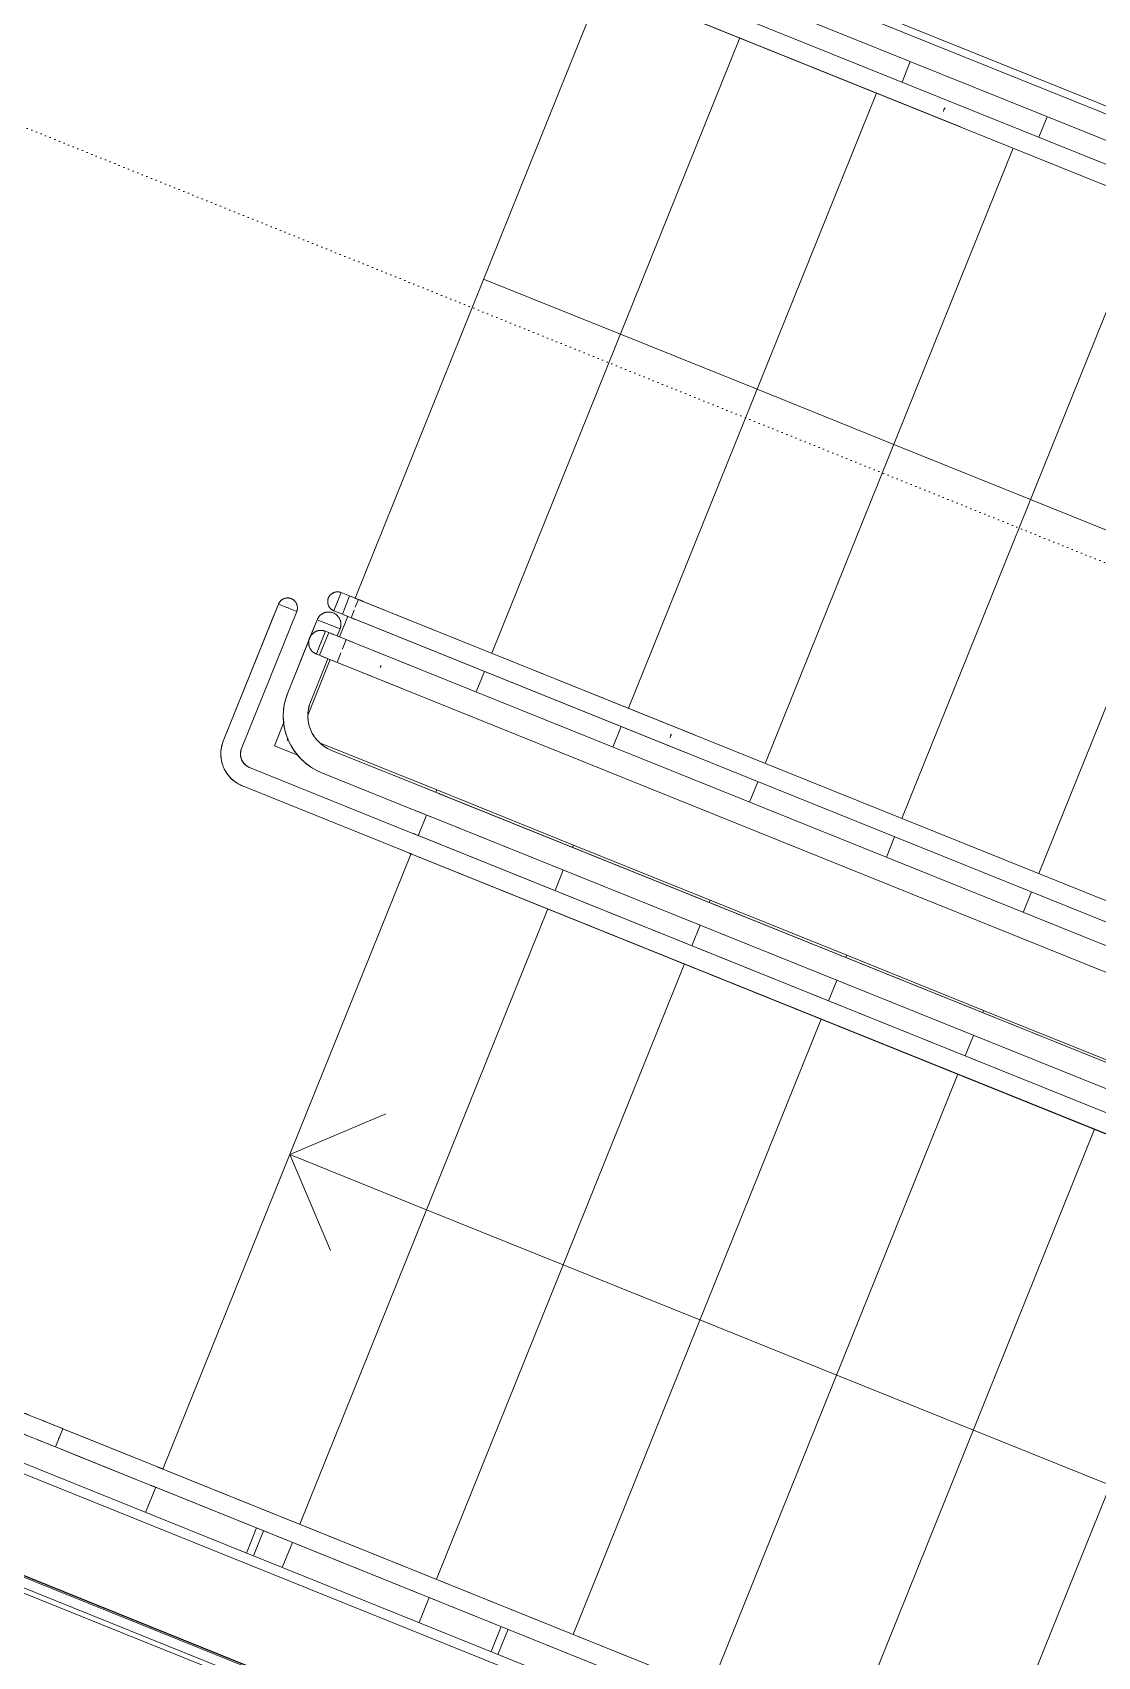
# Model space of a CAD drawing. Header units: millimetres. Extents: x -584918 to 2941280, y 3000189 to 4229862.
# Drawn here: x -466762 to -464594, y 3875491 to 3878796 of the extents above; entities that cross this region are included whole.
import ezdxf

# ---------------------------------------------------------------- set-up
doc = ezdxf.new("R2010")
doc.units = ezdxf.units.MM
doc.linetypes.add('ASVP_Линия разреза', pattern=[20, 0, -10, 0, -10])
for name, color, linetype, lineweight in [('Лестницы', 7, 'Continuous', 0), ('Ограждение', 7, 'Continuous', 0), ('Разрезы', 7, 'Continuous', 0), ('Стены внутренние', 7, 'Continuous', 0), ('Стены отделка', 7, 'Continuous', 0), ('Стрелки вверх', 7, 'Continuous', 0), ('экспертиза условные обозначения', 1, 'Continuous', 0)]:
    doc.layers.add(name, color=color, linetype=linetype, lineweight=lineweight)

# ---------------------------------------------------------------- blocks, each defined once
blk = doc.blocks.new('Ограждение - Ограждение-6848201-АР Этаж 02')
at = {"layer": 'Ограждение'}
for p, q in [((-20675.7, 32818.3), (-20695.5, 32769.1)), ((-20695.5, 32769.1), (-20646.3, 32749.3)), ((-20667.8, 32784.2), (-20669.5, 32780.2)), ((-20669.5, 32780.2), (-20665.4, 32778.5))]:
    blk.add_line(p, q, dxfattribs=at)
blk = doc.blocks.new('Тип верхнего поручня - Верхний поручень_Внутренний_-6848372-АР Этаж 02')
at = {"layer": 'Ограждение'}
for p, q in [((-20608.3, 33025.6), (-20619.7, 32997.3)), ((-20586.3, 33016.7), (-20582.9, 33015.4)), ((-20619.7, 32997.3), (-20668.3, 32876.7)), ((-20567.7, 32992.5), (-20561.9, 33006.9)), ((-20621.9, 32858), (-20586.4, 32946.2)), ((-20389, 32683.3), (-20580.4, 32760.4)), ((-20599.1, 32714.1), (-20407.6, 32636.9)), ((-16939.9, 31293.4), (-20357.8, 32670.8)), ((-20376.5, 32624.4), (-16958.6, 31247))]:
    blk.add_line(p, q, dxfattribs=at)
at = {"layer": 'Ограждение', "flags": 128}
for points in [[(-20668.3, 32876.7), (-20670.1, 32872.1), (-20671.7, 32867.3), (-20673.1, 32862.5), (-20674.3, 32857.7), (-20675.3, 32852.8), (-20676.1, 32847.8), (-20676.7, 32842.9), (-20677.1, 32837.9), (-20677.3, 32832.9), (-20677.3, 32827.9), (-20677.2, 32822.9), (-20676.8, 32817.9), (-20676.2, 32812.9), (-20675.4, 32808), (-20674.4, 32803.1), (-20673.3, 32798.2), (-20671.9, 32793.4), (-20670.3, 32788.7), (-20668.6, 32784), (-20666.6, 32779.4), (-20664.5, 32774.9), (-20662.2, 32770.4), (-20659.8, 32766.1), (-20657.1, 32761.8), (-20654.3, 32757.7), (-20651.3, 32753.7), (-20648.2, 32749.8), (-20644.9, 32746), (-20641.5, 32742.4), (-20637.9, 32738.9), (-20634.2, 32735.5), (-20630.4, 32732.3), (-20626.4, 32729.3), (-20622.3, 32726.4), (-20618.1, 32723.7), (-20613.8, 32721.2), (-20609.4, 32718.8), (-20604.9, 32716.6), (-20600.3, 32714.6), (-20599.1, 32714.1)], [(-20580.4, 32760.4), (-20583.1, 32761.6), (-20585.9, 32762.9), (-20588.5, 32764.3), (-20591.1, 32765.8), (-20593.7, 32767.4), (-20596.1, 32769.1), (-20598.5, 32770.9), (-20600.8, 32772.8), (-20603.1, 32774.8), (-20605.3, 32776.9), (-20607.3, 32779), (-20609.3, 32781.2), (-20611.2, 32783.6), (-20613.1, 32786), (-20614.8, 32788.4), (-20616.4, 32791), (-20617.9, 32793.5), (-20619.3, 32796.2), (-20620.6, 32798.9), (-20621.8, 32801.7), (-20622.9, 32804.4), (-20623.8, 32807.3), (-20624.7, 32810.2), (-20625.4, 32813.1), (-20626, 32816), (-20626.5, 32819), (-20626.9, 32821.9), (-20627.2, 32824.9), (-20627.3, 32827.9), (-20627.4, 32830.9), (-20627.3, 32833.9), (-20627, 32836.9), (-20626.7, 32839.9), (-20626.2, 32842.9), (-20625.7, 32845.8), (-20625, 32848.7), (-20624.2, 32851.6), (-20623.3, 32854.5), (-20622.2, 32857.3), (-20621.9, 32858)], [(-20357.8, 32670.8), (-20360.4, 32671.8), (-20362.9, 32672.8), (-20365.5, 32673.9), (-20368.2, 32674.9), (-20370.8, 32676), (-20373.5, 32677.1), (-20376.3, 32678.2), (-20379, 32679.3), (-20381.8, 32680.4), (-20384.5, 32681.5), (-20387.3, 32682.6), (-20389, 32683.3)], [(-20407.6, 32636.9), (-20404.9, 32635.8), (-20402.1, 32634.7), (-20399.3, 32633.6), (-20396.6, 32632.5), (-20393.8, 32631.4), (-20391.1, 32630.3), (-20388.4, 32629.2), (-20385.8, 32628.1), (-20383.1, 32627), (-20380.6, 32626), (-20378, 32625), (-20376.5, 32624.4)]]:
    blk.add_lwpolyline(points, dxfattribs=at)
blk = doc.blocks.new('Тип верхнего поручня - D50-V17-АР Этаж 02')
at = {"layer": 'Ограждение', "flags": 128}
for points in [[(0, 25), (1, 25), (2, 24.9), (3, 24.8), (4, 24.7), (5, 24.5), (5.9, 24.3), (6.9, 24), (7.9, 23.7), (8.8, 23.4), (9.7, 23), (10.6, 22.6), (11.5, 22.2), (12.4, 21.7), (13.3, 21.2), (14.1, 20.6), (14.9, 20.1), (15.7, 19.4), (16.5, 18.8), (17.2, 18.1), (17.9, 17.4), (18.6, 16.7), (19.3, 15.9), (19.9, 15.1), (20.5, 14.3), (21, 13.5), (21.6, 12.7), (22, 11.8), (22.5, 10.9), (22.9, 10), (23.3, 9.1), (23.6, 8.1), (24, 7.2), (24.2, 6.2), (24.4, 5.2), (24.6, 4.2), (24.8, 3.3), (24.9, 2.3), (25, 1.3), (25, 0.3), (25, 0)], [(25, 0), (25, -1), (24.9, -2), (24.8, -3), (24.7, -4), (24.5, -5), (24.3, -5.9), (24, -6.9), (23.7, -7.9), (23.4, -8.8), (23, -9.7), (22.6, -10.6), (22.2, -11.5), (21.7, -12.4), (21.2, -13.3), (20.6, -14.1), (20.1, -14.9), (19.4, -15.7), (18.8, -16.5), (18.1, -17.2), (17.4, -17.9), (16.7, -18.6), (15.9, -19.3), (15.1, -19.9), (14.3, -20.5), (13.5, -21), (12.7, -21.6), (11.8, -22), (10.9, -22.5), (10, -22.9), (9.1, -23.3), (8.1, -23.6), (7.2, -24), (6.2, -24.2), (5.2, -24.4), (4.2, -24.6), (3.3, -24.8), (2.3, -24.9), (1.3, -25), (0.3, -25), (0, -25)]]:
    blk.add_lwpolyline(points, dxfattribs=at)
blk = doc.blocks.new('Тип верхнего поручня - Верхний поручень_Внутренний_-V18-АР Этаж 02')
at = {"layer": 'Ограждение'}
for p, q in [((-20668.3, 32876.7), (-20608.3, 33025.6)), ((-20608.3, 33025.6), (-20561.9, 33006.9)), ((-20567.7, 32992.5), (-20561.9, 33006.9)), ((-20621.9, 32858), (-20586.4, 32946.2)), ((-20389, 32683.3), (-20580.4, 32760.4)), ((-20407.6, 32636.9), (-20599.1, 32714.1)), ((-20347.5, 32666.6), (-20389, 32683.3)), ((-16986.3, 31312.1), (-20347.5, 32666.6)), ((-20366.2, 32620.2), (-20407.6, 32636.9)), ((-16958.6, 31247), (-20366.2, 32620.2))]:
    blk.add_line(p, q, dxfattribs=at)
for radius in [125, 75]:
    blk.add_arc((-20552.4, 32830), radius, 158.0513, 248.0513, dxfattribs=at)
blk = doc.blocks.new('Тип перил - Перила_Внутренний_-6848386-АР Этаж 02')
at = {"layer": 'Ограждение'}
for p, q in [((-20687.1, 33057.4), (-20698.5, 33029.1)), ((-20670.8, 33050.8), (-20666.4, 33049)), ((-20698.5, 33029.1), (-20799.5, 32778.6)), ((-20661.4, 33014.1), (-20650, 33042.4)), ((-20762.4, 32763.7), (-20661.4, 33014.1)), ((-20413.5, 32590.8), (-20745.8, 32724.7)), ((-20760.7, 32687.6), (-20428.5, 32553.7)), ((-16896.5, 31173.5), (-20401.1, 32585.8)), ((-20416, 32548.7), (-16911.5, 31136.4))]:
    blk.add_line(p, q, dxfattribs=at)
at = {"layer": 'Ограждение', "flags": 128}
for points in [[(-20799.5, 32778.6), (-20800.5, 32776), (-20801.3, 32773.4), (-20802.1, 32770.7), (-20802.8, 32768), (-20803.4, 32765.2), (-20803.8, 32762.5), (-20804.2, 32759.7), (-20804.4, 32756.9), (-20804.5, 32754.1), (-20804.5, 32751.3), (-20804.4, 32748.5), (-20804.2, 32745.7), (-20803.9, 32742.9), (-20803.4, 32740.2), (-20802.9, 32737.4), (-20802.2, 32734.7), (-20801.5, 32732), (-20800.6, 32729.3), (-20799.6, 32726.7), (-20798.5, 32724.1), (-20797.4, 32721.6), (-20796.1, 32719.1), (-20794.7, 32716.7), (-20793.2, 32714.3), (-20791.6, 32712), (-20790, 32709.7), (-20788.2, 32707.6), (-20786.4, 32705.4), (-20784.5, 32703.4), (-20782.5, 32701.4), (-20780.4, 32699.6), (-20778.2, 32697.8), (-20776, 32696.1), (-20773.7, 32694.5), (-20771.4, 32692.9), (-20768.9, 32691.5), (-20766.5, 32690.2), (-20764, 32689), (-20761.4, 32687.8), (-20760.7, 32687.6)], [(-20745.8, 32724.7), (-20746.9, 32725.1), (-20747.9, 32725.6), (-20749, 32726.2), (-20750, 32726.8), (-20751.1, 32727.4), (-20752, 32728.1), (-20753, 32728.8), (-20753.9, 32729.6), (-20754.8, 32730.4), (-20755.7, 32731.2), (-20756.5, 32732.1), (-20757.3, 32733), (-20758.1, 32733.9), (-20758.8, 32734.9), (-20759.5, 32735.8), (-20760.1, 32736.9), (-20760.8, 32737.9), (-20761.3, 32739), (-20761.8, 32740), (-20762.3, 32741.1), (-20762.7, 32742.3), (-20763.1, 32743.4), (-20763.5, 32744.5), (-20763.8, 32745.7), (-20764, 32746.9), (-20764.2, 32748.1), (-20764.4, 32749.3), (-20764.5, 32750.5), (-20764.5, 32751.7), (-20764.5, 32752.9), (-20764.5, 32754.1), (-20764.4, 32755.2), (-20764.3, 32756.4), (-20764.1, 32757.6), (-20763.9, 32758.8), (-20763.6, 32760), (-20763.3, 32761.1), (-20762.9, 32762.3), (-20762.5, 32763.4), (-20762.4, 32763.7)], [(-20401.1, 32585.8), (-20402.1, 32586.2), (-20403.1, 32586.6), (-20404.1, 32587), (-20405.2, 32587.4), (-20406.3, 32587.8), (-20407.3, 32588.3), (-20408.4, 32588.7), (-20409.5, 32589.2), (-20410.6, 32589.6), (-20411.7, 32590.1), (-20412.9, 32590.5), (-20413.5, 32590.8)], [(-20428.5, 32553.7), (-20427.4, 32553.2), (-20426.2, 32552.8), (-20425.1, 32552.3), (-20424, 32551.9), (-20422.9, 32551.4), (-20421.9, 32551), (-20420.8, 32550.6), (-20419.7, 32550.1), (-20418.7, 32549.7), (-20417.6, 32549.3), (-20416.6, 32548.9), (-20416, 32548.7)]]:
    blk.add_lwpolyline(points, dxfattribs=at)
blk = doc.blocks.new('Тип перил - D40-138916-АР Этаж 02')
at = {"layer": 'Ограждение', "flags": 128}
for points in [[(0, 20), (0.8, 20), (1.6, 19.9), (2.4, 19.9), (3.2, 19.7), (4, 19.6), (4.8, 19.4), (5.5, 19.2), (6.3, 19), (7, 18.7), (7.8, 18.4), (8.5, 18.1), (9.2, 17.7), (9.9, 17.4), (10.6, 16.9), (11.3, 16.5), (11.9, 16), (12.6, 15.6), (13.2, 15), (13.8, 14.5), (14.3, 13.9), (14.9, 13.3), (15.4, 12.7), (15.9, 12.1), (16.4, 11.5), (16.8, 10.8), (17.2, 10.1), (17.6, 9.4), (18, 8.7), (18.3, 8), (18.6, 7.2), (18.9, 6.5), (19.2, 5.7), (19.4, 5), (19.6, 4.2), (19.7, 3.4), (19.8, 2.6), (19.9, 1.8), (20, 1), (20, 0.2), (20, 0)], [(20, 0), (20, -0.8), (19.9, -1.6), (19.9, -2.4), (19.7, -3.2), (19.6, -4), (19.4, -4.8), (19.2, -5.5), (19, -6.3), (18.7, -7), (18.4, -7.8), (18.1, -8.5), (17.7, -9.2), (17.4, -9.9), (16.9, -10.6), (16.5, -11.3), (16, -11.9), (15.6, -12.6), (15, -13.2), (14.5, -13.8), (13.9, -14.3), (13.3, -14.9), (12.7, -15.4), (12.1, -15.9), (11.5, -16.4), (10.8, -16.8), (10.1, -17.2), (9.4, -17.6), (8.7, -18), (8, -18.3), (7.2, -18.6), (6.5, -18.9), (5.7, -19.2), (5, -19.4), (4.2, -19.6), (3.4, -19.7), (2.6, -19.8), (1.8, -19.9), (1, -20), (0.2, -20), (0, -20)]]:
    blk.add_lwpolyline(points, dxfattribs=at)
blk = doc.blocks.new('Тип перил - Перила_Внутренний_-V19-АР Этаж 02')
at = {"layer": 'Ограждение'}
for p, q in [((-20799.5, 32778.6), (-20687.1, 33057.4)), ((-20687.1, 33057.4), (-20650, 33042.4)), ((-20762.4, 32763.7), (-20650, 33042.4)), ((-20413.5, 32590.8), (-20745.8, 32724.7)), ((-20428.5, 32553.7), (-20760.7, 32687.6)), ((-20392.8, 32582.4), (-20413.5, 32590.8)), ((-20407.7, 32545.3), (-20428.5, 32553.7)), ((-16933.6, 31188.4), (-20392.8, 32582.4)), ((-16911.5, 31136.4), (-20407.7, 32545.3))]:
    blk.add_line(p, q, dxfattribs=at)
for radius in [70, 30]:
    blk.add_arc((-20734.5, 32752.5), radius, 158.0513, 248.0513, dxfattribs=at)
blk = doc.blocks.new('Тип перил - Перила_Внутренний_-6848400-АР Этаж 02')
at = {"layer": 'Ограждение', "flags": 128}
for points in [[(-20799.5, 32778.6), (-20800.5, 32776), (-20801.3, 32773.4), (-20802.1, 32770.7), (-20802.8, 32768), (-20803.4, 32765.2), (-20803.8, 32762.5), (-20804.2, 32759.7), (-20804.4, 32756.9), (-20804.5, 32754.1), (-20804.5, 32751.3), (-20804.4, 32748.5), (-20804.2, 32745.7), (-20803.9, 32742.9), (-20803.4, 32740.2), (-20802.9, 32737.4), (-20802.2, 32734.7), (-20801.5, 32732), (-20800.6, 32729.3), (-20799.6, 32726.7), (-20798.5, 32724.1), (-20797.4, 32721.6), (-20796.1, 32719.1), (-20794.7, 32716.7), (-20793.2, 32714.3), (-20791.6, 32712), (-20790, 32709.7), (-20788.2, 32707.6), (-20786.4, 32705.4), (-20784.5, 32703.4), (-20782.5, 32701.4), (-20780.4, 32699.6), (-20778.2, 32697.8), (-20776, 32696.1), (-20773.7, 32694.5), (-20771.4, 32692.9), (-20768.9, 32691.5), (-20766.5, 32690.2), (-20764, 32689), (-20761.4, 32687.8)], [(-20408.4, 32588.7), (-20409.5, 32589.2), (-20410.6, 32589.6), (-20411.7, 32590.1), (-20412.9, 32590.5), (-20413.5, 32590.8)], [(-20401.1, 32585.8), (-20402.1, 32586.2), (-20403.1, 32586.6), (-20404.1, 32587), (-20405.2, 32587.4)], [(-20428.5, 32553.7), (-20427.4, 32553.2), (-20426.2, 32552.8), (-20425.1, 32552.3), (-20424, 32551.9)], [(-20419.7, 32550.1), (-20418.7, 32549.7), (-20417.6, 32549.3), (-20416.6, 32548.9), (-20416, 32548.7)]]:
    blk.add_lwpolyline(points, dxfattribs=at)
blk = doc.blocks.new('Тип перил - Перила_Внутренний_-V20-АР Этаж 02')
at = {"layer": 'Ограждение'}
for p, q in [((-20401, 32585.7), (-20413.5, 32590.8)), ((-20416, 32548.6), (-20428.5, 32553.7))]:
    blk.add_line(p, q, dxfattribs=at)
for start, end in [(158.0513, 197.8162), (208.2864, 248.0513)]:
    blk.add_arc((-20734.5, 32752.5), 30, start, end, dxfattribs=at)
blk = doc.blocks.new('Тип верхнего поручня - Верхний поручень_Внутренний_-V22-АР Этаж 02')
at = {"layer": 'Ограждение'}
for p, q in [((-20253.6, 34504.7), (-18086.8, 33631.5)), ((-19883.5, 34409.5), (-18089.7, 33686.6))]:
    blk.add_line(p, q, dxfattribs=at)
blk = doc.blocks.new('Тип перил - Перила_Внутренний_-6852682-АР Этаж 02')
at = {"layer": 'Ограждение'}
for p, q in [((-20301, 34475.3), (-20318.3, 34482.3)), ((-20333.3, 34445.2), (-20315.9, 34438.2)), ((-20326.7, 34461.6), (-20324.9, 34465.9)), ((-19321, 34080.4), (-20271.9, 34463.6)), ((-20286.9, 34426.5), (-19336, 34043.3))]:
    blk.add_line(p, q, dxfattribs=at)
at = {"layer": 'Ограждение', "flags": 128}
for points in [[(-20301, 34475.3), (-20298.4, 34474.2), (-20295.8, 34473.2), (-20293.2, 34472.2), (-20290.6, 34471.1), (-20288.1, 34470.1), (-20285.5, 34469.1), (-20283, 34468.1), (-20280.5, 34467.1), (-20278.1, 34466.1), (-20275.7, 34465.1), (-20273.3, 34464.2), (-20271.9, 34463.6)], [(-20286.9, 34426.5), (-20289.2, 34427.4), (-20291.6, 34428.4), (-20294, 34429.4), (-20296.5, 34430.4), (-20299, 34431.4), (-20301.5, 34432.4), (-20304.1, 34433.4), (-20306.6, 34434.4), (-20309.2, 34435.5), (-20311.8, 34436.5), (-20314.4, 34437.6), (-20315.9, 34438.2)], [(-19367.7, 34081.9), (-19370, 34078.6), (-19370.6, 34074.6)]]:
    blk.add_lwpolyline(points, dxfattribs=at)
blk = doc.blocks.new('Тип перил - Перила_Внутренний_-V24-АР Этаж 02')
at = {"layer": 'Ограждение'}
for p, q in [((-20280.2, 34466.9), (-18084.2, 33582)), ((-20295.2, 34429.8), (-18081.8, 33537.9))]:
    blk.add_line(p, q, dxfattribs=at)
blk = doc.blocks.new('Тип верхнего поручня - Верхний поручень_Внутренний_-6853847-АР Этаж 02')
at = {"layer": 'Ограждение'}
for p, q in [((-20585, 32999.5), (-20591.4, 33002.1)), ((-20610.1, 32955.7), (-20603.7, 32953.1)), ((-20601.6, 32976.7), (-20599.8, 32981)), ((-20418.5, 32932.4), (-20533.1, 32978.6)), ((-20551.8, 32932.2), (-20437.2, 32886))]:
    blk.add_line(p, q, dxfattribs=at)
at = {"layer": 'Ограждение', "flags": 128}
for points in [[(-20585, 32999.5), (-20580.3, 32997.6), (-20575.7, 32995.8), (-20571.1, 32993.9), (-20566.5, 32992), (-20561.9, 32990.2), (-20557.4, 32988.4), (-20552.9, 32986.6), (-20548.5, 32984.8), (-20544.1, 32983), (-20539.8, 32981.3), (-20535.6, 32979.6), (-20533.1, 32978.6)], [(-20551.8, 32932.2), (-20556, 32933.9), (-20560.3, 32935.6), (-20564.6, 32937.4), (-20569, 32939.1), (-20573.5, 32940.9), (-20578, 32942.7), (-20582.5, 32944.6), (-20587.1, 32946.4), (-20591.7, 32948.3), (-20596.3, 32950.1), (-20600.9, 32952), (-20603.7, 32953.1)], [(-20478.3, 32932.5), (-20479.7, 32930.1), (-20480.4, 32927.4)]]:
    blk.add_lwpolyline(points, dxfattribs=at)
blk = doc.blocks.new('Тип верхнего поручня - D50-V25-АР Этаж 02')
at = {"layer": 'Ограждение', "flags": 128}
for points in [[(0, 25), (1, 25), (2, 24.9), (3, 24.8), (4, 24.7), (5, 24.5), (5.9, 24.3), (6.9, 24), (7.9, 23.7), (8.8, 23.4), (9.7, 23), (10.6, 22.6), (11.5, 22.2), (12.4, 21.7), (13.3, 21.2), (14.1, 20.6), (14.9, 20.1), (15.7, 19.4), (16.5, 18.8), (17.2, 18.1), (17.9, 17.4), (18.6, 16.7), (19.3, 15.9), (19.9, 15.1), (20.5, 14.3), (21, 13.5), (21.6, 12.7), (22, 11.8), (22.5, 10.9), (22.9, 10), (23.3, 9.1), (23.6, 8.1), (24, 7.2), (24.2, 6.2), (24.4, 5.2), (24.6, 4.2), (24.8, 3.3), (24.9, 2.3), (25, 1.3), (25, 0.3), (25, 0)], [(25, 0), (25, -1), (24.9, -2), (24.8, -3), (24.7, -4), (24.5, -5), (24.3, -5.9), (24, -6.9), (23.7, -7.9), (23.4, -8.8), (23, -9.7), (22.6, -10.6), (22.2, -11.5), (21.7, -12.4), (21.2, -13.3), (20.6, -14.1), (20.1, -14.9), (19.4, -15.7), (18.8, -16.5), (18.1, -17.2), (17.4, -17.9), (16.7, -18.6), (15.9, -19.3), (15.1, -19.9), (14.3, -20.5), (13.5, -21), (12.7, -21.6), (11.8, -22), (10.9, -22.5), (10, -22.9), (9.1, -23.3), (8.1, -23.6), (7.2, -24), (6.2, -24.2), (5.2, -24.4), (4.2, -24.6), (3.3, -24.8), (2.3, -24.9), (1.3, -25), (0.3, -25), (0, -25)]]:
    blk.add_lwpolyline(points, dxfattribs=at)
blk = doc.blocks.new('Тип верхнего поручня - Верхний поручень_Внутренний_-V26-АР Этаж 02')
at = {"layer": 'Ограждение'}
for p, q in [((-20585, 32999.5), (-20603.7, 32953.1)), ((-20585, 32999.5), (-20603.7, 32953.1)), ((-20591.4, 33002.1), (-20600.4, 32979.6)), ((-20591.4, 33002.1), (-20585, 32999.5)), ((-20585, 32999.5), (-20549.3, 32985.1)), ((-20549.3, 32985.1), (-20556.4, 32967.5)), ((-20549.3, 32985.1), (-20556.4, 32967.5)), ((-20549.3, 32985.1), (-20543.5, 32982.8)), ((-20600.7, 32978.9), (-20610.1, 32955.7)), ((-20610.1, 32955.7), (-20603.7, 32953.1)), ((-20603.7, 32953.1), (-20568, 32938.7)), ((-20560.1, 32958.4), (-20568, 32938.7)), ((-20560.1, 32958.4), (-20568, 32938.7)), ((-20556.6, 32967), (-20557.2, 32965.4)), ((-20556.6, 32967), (-20557.2, 32965.4)), ((-20543.5, 32982.8), (-17997.5, 31956.8)), ((-20568, 32938.7), (-20562.2, 32936.4)), ((-20562.2, 32936.4), (-18009.7, 31907.8))]:
    blk.add_line(p, q, dxfattribs=at)
blk = doc.blocks.new('Тип перил - Перила_Внутренний_-6853862-АР Этаж 02')
at = {"layer": 'Ограждение'}
for p, q in [((-20568, 33060.2), (-20566.2, 33064.5)), ((-20542.3, 33073.9), (-20559.6, 33080.9)), ((-19840.6, 32791.1), (-20513.2, 33062.2)), ((-20574.6, 33043.8), (-20557.2, 33036.8)), ((-20528.2, 33025.1), (-19855.5, 32754))]:
    blk.add_line(p, q, dxfattribs=at)
at = {"layer": 'Ограждение', "flags": 128}
for points in [[(-20542.3, 33073.9), (-20539.7, 33072.9), (-20537.1, 33071.8), (-20534.5, 33070.8), (-20531.9, 33069.7), (-20529.4, 33068.7), (-20526.8, 33067.7), (-20524.3, 33066.7), (-20521.8, 33065.7), (-20519.4, 33064.7), (-20517, 33063.7), (-20514.6, 33062.8), (-20513.2, 33062.2)], [(-20528.2, 33025.1), (-20530.5, 33026.1), (-20532.9, 33027), (-20535.3, 33028), (-20537.8, 33029), (-20540.3, 33030), (-20542.8, 33031), (-20545.4, 33032), (-20547.9, 33033.1), (-20550.5, 33034.1), (-20553.1, 33035.1), (-20555.7, 33036.2), (-20557.2, 33036.8)], [(-19887.3, 32792.6), (-19889.5, 32789.3), (-19890.2, 32785.4)]]:
    blk.add_lwpolyline(points, dxfattribs=at)
blk = doc.blocks.new('Тип перил - D40-V23-АР Этаж 02')
at = {"layer": 'Ограждение', "flags": 128}
for points in [[(0, 20), (0.8, 20), (1.6, 19.9), (2.4, 19.9), (3.2, 19.7), (4, 19.6), (4.8, 19.4), (5.5, 19.2), (6.3, 19), (7, 18.7), (7.8, 18.4), (8.5, 18.1), (9.2, 17.7), (9.9, 17.4), (10.6, 16.9), (11.3, 16.5), (11.9, 16), (12.6, 15.6), (13.2, 15), (13.8, 14.5), (14.3, 13.9), (14.9, 13.3), (15.4, 12.7), (15.9, 12.1), (16.4, 11.5), (16.8, 10.8), (17.2, 10.1), (17.6, 9.4), (18, 8.7), (18.3, 8), (18.6, 7.2), (18.9, 6.5), (19.2, 5.7), (19.4, 5), (19.6, 4.2), (19.7, 3.4), (19.8, 2.6), (19.9, 1.8), (20, 1), (20, 0.2), (20, 0)], [(20, 0), (20, -0.8), (19.9, -1.6), (19.9, -2.4), (19.7, -3.2), (19.6, -4), (19.4, -4.8), (19.2, -5.5), (19, -6.3), (18.7, -7), (18.4, -7.8), (18.1, -8.5), (17.7, -9.2), (17.4, -9.9), (16.9, -10.6), (16.5, -11.3), (16, -11.9), (15.6, -12.6), (15, -13.2), (14.5, -13.8), (13.9, -14.3), (13.3, -14.9), (12.7, -15.4), (12.1, -15.9), (11.5, -16.4), (10.8, -16.8), (10.1, -17.2), (9.4, -17.6), (8.7, -18), (8, -18.3), (7.2, -18.6), (6.5, -18.9), (5.7, -19.2), (5, -19.4), (4.2, -19.6), (3.4, -19.7), (2.6, -19.8), (1.8, -19.9), (1, -20), (0.2, -20), (0, -20)]]:
    blk.add_lwpolyline(points, dxfattribs=at)
blk = doc.blocks.new('Тип перил - Перила_Внутренний_-V27-АР Этаж 02')
at = {"layer": 'Ограждение'}
for p, q in [((-20559.6, 33080.9), (-20574.6, 33043.8)), ((-20559.6, 33080.9), (-20542.3, 33073.9)), ((-20542.3, 33073.9), (-20557.2, 33036.8)), ((-20542.3, 33073.9), (-20557.2, 33036.8)), ((-20542.3, 33073.9), (-20524.4, 33066.7)), ((-20524.4, 33066.7), (-20530.8, 33050.8)), ((-20524.4, 33066.7), (-20530.8, 33050.8)), ((-20524.4, 33066.7), (-20521.5, 33065.6)), ((-20521.5, 33065.6), (-18002.5, 32050.4)), ((-20574.6, 33043.8), (-20557.2, 33036.8)), ((-20557.2, 33036.8), (-20539.4, 33029.6)), ((-20533.1, 33045.2), (-20539.4, 33029.6)), ((-20533.1, 33045.2), (-20539.4, 33029.6)), ((-20539.4, 33029.6), (-20536.5, 33028.5)), ((-20536.5, 33028.5), (-18000.2, 32006.4))]:
    blk.add_line(p, q, dxfattribs=at)
blk = doc.blocks.new('Тип перил - Перила_Внутренний_-6859520-АР Этаж 02')
at = {"layer": 'Ограждение'}
for p, q in [((-21079.8, 31360.7), (-21126.2, 31379.3)), ((-21141.1, 31342.2), (-21094.7, 31323.5)), ((-21134.5, 31358.6), (-21132.8, 31363)), ((-20933.1, 31301.5), (-21079.8, 31360.7)), ((-21094.7, 31323.5), (-20948, 31264.4)), ((-17387.8, 29872.8), (-20920.6, 31296.5)), ((-20935.6, 31259.4), (-17402.8, 29835.7))]:
    blk.add_line(p, q, dxfattribs=at)
at = {"layer": 'Ограждение', "flags": 128}
for points in [[(-20920.6, 31296.5), (-20921.6, 31296.9), (-20922.7, 31297.3), (-20923.7, 31297.7), (-20924.7, 31298.2), (-20925.8, 31298.6), (-20926.9, 31299), (-20928, 31299.5), (-20929.1, 31299.9), (-20930.2, 31300.4), (-20931.3, 31300.8), (-20932.4, 31301.3), (-20933.1, 31301.5)], [(-20948, 31264.4), (-20946.9, 31264), (-20945.8, 31263.5), (-20944.7, 31263.1), (-20943.6, 31262.6), (-20942.5, 31262.2), (-20941.4, 31261.8), (-20940.3, 31261.3), (-20939.3, 31260.9), (-20938.2, 31260.5), (-20937.2, 31260.1), (-20936.2, 31259.6), (-20935.6, 31259.4)]]:
    blk.add_lwpolyline(points, dxfattribs=at)
blk = doc.blocks.new('Тип перил - Дуга D40_расстояние между поручнями 400-V29-АР Этаж 02')
at = {"layer": 'Ограждение'}
for p, q in [((0, 0), (0, 2.3)), ((0, -2.3), (0, 0))]:
    blk.add_line(p, q, dxfattribs=at)
at = {"layer": 'Ограждение', "flags": 128}
for points in [[(0, 20), (8, 20), (16, 20), (23.9, 20), (31.9, 20), (39.7, 20), (47.5, 20), (55.3, 20), (62.9, 20), (70.5, 20), (77.9, 20), (85.2, 20), (92.4, 20), (99.4, 20), (106.2, 20), (112.9, 20), (119.4, 20), (125.8, 20), (131.9, 20), (137.8, 20), (143.5, 20), (148.9, 20), (154.1, 20), (159.1, 20), (163.8, 20), (168.3, 20), (172.5, 20), (176.4, 20), (180, 20), (183.4, 20), (186.4, 20), (189.2, 20), (191.6, 20), (193.7, 20), (195.6, 20), (197.1, 20), (198.3, 20), (199.2, 20), (199.7, 20), (200, 20), (200, 20)], [(200, 20), (199.8, 20), (199.4, 20), (198.6, 20), (197.4, 20), (196, 20), (194.3, 20), (192.2, 20), (189.8, 20), (187.2, 20), (184.2, 20), (181, 20), (177.4, 20), (173.6, 20), (169.5, 20), (165.1, 20), (160.4, 20), (155.5, 20), (150.4, 20), (145, 20), (139.3, 20), (133.5, 20), (127.4, 20), (121.2, 20), (114.7, 20), (108.1, 20), (101.2, 20), (94.3, 20), (87.1, 20), (79.9, 20), (72.5, 20), (65, 20), (57.3, 20), (49.6, 20), (41.8, 20), (34, 20), (26.1, 20), (18.1, 20), (10.2, 20), (2.2, 20), (0, 20)], [(200, 20), (200.8, 20), (201.6, 19.9), (202.4, 19.9), (203.2, 19.7), (204, 19.6), (204.8, 19.4), (205.5, 19.2), (206.3, 19), (207, 18.7), (207.8, 18.4), (208.5, 18.1), (209.2, 17.7), (209.9, 17.4), (210.6, 16.9), (211.3, 16.5), (211.9, 16), (212.6, 15.6), (213.2, 15), (213.8, 14.5), (214.3, 13.9), (214.9, 13.3), (215.4, 12.7), (215.9, 12.1), (216.4, 11.5), (216.8, 10.8), (217.2, 10.1), (217.6, 9.4), (218, 8.7), (218.3, 8), (218.6, 7.2), (218.9, 6.5), (219.2, 5.7), (219.4, 5), (219.6, 4.2), (219.7, 3.4), (219.8, 2.6), (219.9, 1.8), (220, 1), (220, 0.2), (220, 0)], [(0, -20), (8, -20), (16, -20), (23.9, -20), (31.9, -20), (39.7, -20), (47.5, -20), (55.3, -20), (62.9, -20), (70.5, -20), (77.9, -20), (85.2, -20), (92.4, -20), (99.4, -20), (106.2, -20), (112.9, -20), (119.4, -20), (125.8, -20), (131.9, -20), (137.8, -20), (143.5, -20), (148.9, -20), (154.1, -20), (159.1, -20), (163.8, -20), (168.3, -20), (172.5, -20), (176.4, -20), (180, -20), (183.4, -20), (186.4, -20), (189.2, -20), (191.6, -20), (193.7, -20), (195.6, -20), (197.1, -20), (198.3, -20), (199.2, -20), (199.7, -20), (200, -20), (200, -20)], [(200, -20), (199.8, -20), (199.4, -20), (198.6, -20), (197.4, -20), (196, -20), (194.3, -20), (192.2, -20), (189.8, -20), (187.2, -20), (184.2, -20), (181, -20), (177.4, -20), (173.6, -20), (169.5, -20), (165.1, -20), (160.4, -20), (155.5, -20), (150.4, -20), (145, -20), (139.3, -20), (133.5, -20), (127.4, -20), (121.2, -20), (114.7, -20), (108.1, -20), (101.2, -20), (94.3, -20), (87.1, -20), (79.9, -20), (72.5, -20), (65, -20), (57.3, -20), (49.6, -20), (41.8, -20), (34, -20), (26.1, -20), (18.1, -20), (10.2, -20), (2.2, -20), (0, -20)], [(220, 0), (220, -0.8), (219.9, -1.6), (219.9, -2.4), (219.7, -3.2), (219.6, -4), (219.4, -4.8), (219.2, -5.5), (219, -6.3), (218.7, -7), (218.4, -7.8), (218.1, -8.5), (217.7, -9.2), (217.4, -9.9), (216.9, -10.6), (216.5, -11.3), (216, -11.9), (215.6, -12.6), (215, -13.2), (214.5, -13.8), (213.9, -14.3), (213.3, -14.9), (212.7, -15.4), (212.1, -15.9), (211.5, -16.4), (210.8, -16.8), (210.1, -17.2), (209.4, -17.6), (208.7, -18), (208, -18.3), (207.2, -18.6), (206.5, -18.9), (205.7, -19.2), (205, -19.4), (204.2, -19.6), (203.4, -19.7), (202.6, -19.8), (201.8, -19.9), (201, -20), (200.2, -20), (200, -20)]]:
    blk.add_lwpolyline(points, dxfattribs=at)
blk = doc.blocks.new('Тип перил - Перила_Внутренний_-V30-АР Этаж 02')
at = {"layer": 'Ограждение'}
for p, q in [((-21141.1, 31342.2), (-21126.2, 31379.3)), ((-20933.1, 31301.5), (-21126.2, 31379.3)), ((-20948, 31264.4), (-21141.1, 31342.2)), ((-20912.3, 31293.2), (-20933.1, 31301.5)), ((-17379.5, 29869.5), (-20912.3, 31293.2)), ((-20927.3, 31256.1), (-20948, 31264.4)), ((-17394.5, 29832.4), (-20927.3, 31256.1))]:
    blk.add_line(p, q, dxfattribs=at)
blk = doc.blocks.new('Тип перил - Перила_Внутренний_-6859530-АР Этаж 02')
at = {"layer": 'Ограждение', "flags": 128}
for points in [[(-20928, 31299.5), (-20929.1, 31299.9), (-20930.2, 31300.4), (-20931.3, 31300.8), (-20932.4, 31301.3), (-20933.1, 31301.5)], [(-20920.6, 31296.5), (-20921.6, 31296.9), (-20922.7, 31297.3), (-20923.7, 31297.7), (-20924.7, 31298.2)], [(-20948, 31264.4), (-20946.9, 31264), (-20945.8, 31263.5), (-20944.7, 31263.1), (-20943.6, 31262.6)], [(-20939.3, 31260.9), (-20938.2, 31260.5), (-20937.2, 31260.1), (-20936.2, 31259.6), (-20935.6, 31259.4)]]:
    blk.add_lwpolyline(points, dxfattribs=at)
blk = doc.blocks.new('Тип перил - Перила_Внутренний_-V31-АР Этаж 02')
at = {"layer": 'Ограждение'}
for p, q in [((-20920.6, 31296.5), (-20933.1, 31301.5)), ((-20935.5, 31259.4), (-20948, 31264.4))]:
    blk.add_line(p, q, dxfattribs=at)
blk = doc.blocks.new('ADSK_Ограждение_Опоры_Г_образная - D15 высота60 консоль80-V32-АР Этаж 02')
at = {"layer": 'Ограждение'}
for p, q in [((-7.5, 75), (-7.5, 20)), ((7.5, 20), (7.5, 75))]:
    blk.add_line(p, q, dxfattribs=at)

msp = doc.modelspace()

# ---------------------------------------------------------------- hatches: boundary and pattern name
at = {"layer": 'экспертиза условные обозначения', "lineweight": -3}
h = msp.add_hatch(dxfattribs=at)
h.set_pattern_fill('GRASS', color=3, scale=24)
h.set_pattern_definition([(90, (-445940.84, 3599179.46), (-431.0523, 431.0523), [114.3, -747.8046]), (45, (-445940.84, 3599179.46), (-431.0523, 431.0523), [114.3, -495.3]), (135, (-445940.84, 3599179.46), (-431.0523, -431.0523), [114.3, -495.3])])
edge = h.paths.add_edge_path()
edge.add_line((-466856.082, 3870109.598), (-466856.082, 3872005.408))
edge.add_arc((-465746.325, 3871990.957), 1109.851, 68.797376, 179.253925, ccw=False)
edge.add_line((-465344.928, 3873025.679), (-464228.969, 3872575.964))
edge.add_line((-464228.969, 3872575.964), (-463518.795, 3874338.25))
edge.add_line((-463518.795, 3874338.25), (-469634.777, 3876808.29))
edge.add_line((-469634.777, 3876808.29), (-469656.082, 3870109.598))
edge.add_line((-469656.082, 3870109.598), (-466856.082, 3870109.598))

# ---------------------------------------------------------------- linework, layer by layer
at = {"layer": 'Лестницы'}
for p, q in [((-465600.798, 3878896.867), (-466105.396, 3877644.716)), ((-465600.798, 3878896.867), (-466105.396, 3877644.716)), ((-465322.542, 3878784.734), (-465827.14, 3877532.584)), ((-465322.542, 3878784.734), (-465827.14, 3877532.584)), ((-464975.415, 3878736.489), (-464992.234, 3878694.751)), ((-464975.415, 3878736.489), (-464992.234, 3878694.751)), ((-465044.286, 3878672.601), (-465548.884, 3877420.451)), ((-465044.286, 3878672.601), (-465548.884, 3877420.451)), ((-464697.159, 3878624.356), (-464713.979, 3878582.618)), ((-464697.159, 3878624.356), (-464713.979, 3878582.618)), ((-464766.031, 3878560.468), (-465270.629, 3877308.318)), ((-464766.031, 3878560.468), (-465270.629, 3877308.318)), ((-464487.775, 3878448.335), (-464992.373, 3877196.185)), ((-464487.775, 3878448.335), (-464992.373, 3877196.185)), ((-464209.519, 3878336.203), (-464714.117, 3877084.052)), ((-464209.519, 3878336.203), (-464714.117, 3877084.052)), ((-466120.347, 3877607.616), (-466137.167, 3877565.877)), ((-466120.347, 3877607.616), (-466137.167, 3877565.877)), ((-466200.76, 3877408.072), (-466155.855, 3877519.501)), ((-465842.091, 3877495.483), (-465858.911, 3877453.744)), ((-465842.091, 3877495.483), (-465858.911, 3877453.744)), ((-465563.835, 3877383.35), (-465580.655, 3877341.612)), ((-465563.835, 3877383.35), (-465580.655, 3877341.612)), ((-465939.273, 3877254.328), (-466175.917, 3877349.692)), ((-465285.58, 3877271.217), (-465302.4, 3877229.479)), ((-465285.58, 3877271.217), (-465302.4, 3877229.479)), ((-465941.142, 3877249.69), (-465939.273, 3877254.328)), ((-465941.142, 3877249.69), (-465939.273, 3877254.328)), ((-465661.017, 3877142.195), (-465939.273, 3877254.328)), ((-465976.792, 3877161.225), (-465959.83, 3877203.314)), ((-465976.792, 3877161.225), (-465959.83, 3877203.314)), ((-465662.886, 3877137.557), (-465661.017, 3877142.195)), ((-465662.886, 3877137.557), (-465661.017, 3877142.195)), ((-465382.761, 3877030.062), (-465661.017, 3877142.195)), ((-465007.324, 3877159.084), (-465024.144, 3877117.346)), ((-465007.324, 3877159.084), (-465024.144, 3877117.346)), ((-466496.341, 3875871.974), (-465991.46, 3877124.826)), ((-466496.341, 3875871.974), (-465991.46, 3877124.826)), ((-465698.395, 3877049.443), (-465681.575, 3877091.181)), ((-465698.395, 3877049.443), (-465681.575, 3877091.181)), ((-465384.63, 3877025.424), (-465382.761, 3877030.062)), ((-465384.63, 3877025.424), (-465382.761, 3877030.062)), ((-465104.506, 3876917.929), (-465382.761, 3877030.062)), ((-464729.068, 3877046.951), (-464745.888, 3877005.213)), ((-464729.068, 3877046.951), (-464745.888, 3877005.213)), ((-466217.944, 3875760.192), (-465713.346, 3877012.342)), ((-466217.944, 3875760.192), (-465713.346, 3877012.342)), ((-465420.139, 3876937.31), (-465403.319, 3876979.049)), ((-465420.139, 3876937.31), (-465403.319, 3876979.049)), ((-465939.688, 3875648.059), (-465435.09, 3876900.209)), ((-465939.688, 3875648.059), (-465435.09, 3876900.209)), ((-465106.375, 3876913.292), (-465104.506, 3876917.929)), ((-465106.375, 3876913.292), (-465104.506, 3876917.929)), ((-464826.25, 3876805.796), (-465104.506, 3876917.929)), ((-465141.883, 3876825.177), (-465125.063, 3876866.916)), ((-465141.883, 3876825.177), (-465125.063, 3876866.916)), ((-464828.119, 3876801.159), (-464826.25, 3876805.796)), ((-464828.119, 3876801.159), (-464826.25, 3876805.796)), ((-464547.994, 3876693.663), (-464826.25, 3876805.796)), ((-465661.432, 3875535.926), (-465156.834, 3876788.077)), ((-465661.432, 3875535.926), (-465156.834, 3876788.077)), ((-464863.628, 3876713.044), (-464846.808, 3876754.783)), ((-464863.628, 3876713.044), (-464846.808, 3876754.783)), ((-465383.177, 3875423.793), (-464878.579, 3876675.944)), ((-465383.177, 3875423.793), (-464878.579, 3876675.944)), ((-465104.921, 3875311.66), (-464600.323, 3876563.811)), ((-465104.921, 3875311.66), (-464600.323, 3876563.811)), ((-464826.665, 3875199.527), (-464322.067, 3876451.678)), ((-464826.665, 3875199.527), (-464322.067, 3876451.678)), ((-466531.708, 3875784.21), (-466511.009, 3875835.575)), ((-466531.708, 3875784.21), (-466511.009, 3875835.575)), ((-466253.453, 3875672.078), (-466232.895, 3875723.091)), ((-466253.453, 3875672.078), (-466232.895, 3875723.091)), ((-465975.197, 3875559.945), (-465954.639, 3875610.958)), ((-465975.197, 3875559.945), (-465954.639, 3875610.958))]:
    msp.add_line(p, q, dxfattribs=at)
at = {"layer": 'Разрезы', "linetype": 'ASVP_Линия разреза'}
msp.add_line((-475587.767, 3882153.064), (-407776.35, 3854826.075), dxfattribs=at)
at = {"layer": 'Стены внутренние'}
msp.add_line((-463530.008, 3874310.424), (-467847.608, 3876050.353), dxfattribs=at)
at = {"layer": 'Стены отделка'}
for p, q in [((-463040.43, 3878026.799), (-468392.214, 3880183.488)), ((-461754.986, 3873859.263), (-467756.033, 3876277.595)), ((-467763.509, 3876259.045), (-461753.186, 3873836.974)), ((-463518.795, 3874338.25), (-467836.395, 3876078.179)), ((-467843.871, 3876059.628), (-463526.27, 3874319.7))]:
    msp.add_line(p, q, dxfattribs=at)
at = {"layer": 'Стрелки вверх'}
for p, q in [((-465843.752, 3878293.98), (-465565.497, 3878181.847)), ((-465565.497, 3878181.847), (-465287.241, 3878069.714)), ((-465287.241, 3878069.714), (-465008.985, 3877957.581)), ((-465008.985, 3877957.581), (-464730.73, 3877845.448)), ((-464730.73, 3877845.448), (-464452.474, 3877733.315)), ((-466238.294, 3876512.313), (-466043.1, 3876595.374)), ((-465960.038, 3876400.18), (-466238.294, 3876512.313)), ((-466238.294, 3876512.313), (-466155.232, 3876317.118)), ((-465681.782, 3876288.047), (-465960.038, 3876400.18)), ((-465403.527, 3876175.914), (-465681.782, 3876288.047)), ((-465125.271, 3876063.781), (-465403.527, 3876175.914)), ((-464847.015, 3875951.648), (-465125.271, 3876063.781)), ((-464568.76, 3875839.515), (-464847.015, 3875951.648))]:
    msp.add_line(p, q, dxfattribs=at)
at = {"layer": 'экспертиза условные обозначения', "color": 3, "lineweight": -3}
msp.add_lwpolyline([(-466856.082, 3870109.598), (-466856.082, 3872005.408, -0.52310159), (-465344.928, 3873025.679), (-464228.969, 3872575.964), (-463518.795, 3874338.25), (-469634.777, 3876808.29), (-469656.082, 3870109.598), (-466856.082, 3870109.598)], format="xyb", dxfattribs=at)

# ---------------------------------------------------------------- block references
at = {"layer": 'Ограждение'}
for name, p in [('Тип верхнего поручня - Верхний поручень_Внутренний_-V22-АР Этаж 02', (-445574.082, 3844575.216)), ('Тип перил - Перила_Внутренний_-V24-АР Этаж 02', (-445574.082, 3844575.216)), ('Тип перил - Перила_Внутренний_-6852682-АР Этаж 02', (-445536.981, 3844560.265)), ('Тип перил - Перила_Внутренний_-V19-АР Этаж 02', (-445574.082, 3844575.216)), ('Тип перил - Перила_Внутренний_-6848386-АР Этаж 02', (-445574.082, 3844575.216)), ('Тип перил - Перила_Внутренний_-6853862-АР Этаж 02', (-445574.082, 3844575.216)), ('Тип перил - Перила_Внутренний_-V27-АР Этаж 02', (-445574.082, 3844575.216)), ('Тип верхнего поручня - Верхний поручень_Внутренний_-V18-АР Этаж 02', (-445574.082, 3844575.216)), ('Тип верхнего поручня - Верхний поручень_Внутренний_-6848372-АР Этаж 02', (-445574.082, 3844575.216)), ('Тип верхнего поручня - Верхний поручень_Внутренний_-6853847-АР Этаж 02', (-445574.082, 3844575.216)), ('Тип верхнего поручня - Верхний поручень_Внутренний_-V26-АР Этаж 02', (-445574.082, 3844575.216)), ('Ограждение - Ограждение-6848201-АР Этаж 02', (-445574.082, 3844575.216)), ('Тип перил - Перила_Внутренний_-6848400-АР Этаж 02', (-445574.082, 3844575.216)), ('Тип перил - Перила_Внутренний_-V20-АР Этаж 02', (-445574.082, 3844575.216)), ('Тип перил - Перила_Внутренний_-6859520-АР Этаж 02', (-445574.082, 3844575.216)), ('Тип перил - Перила_Внутренний_-V30-АР Этаж 02', (-445574.082, 3844575.216)), ('Тип перил - Перила_Внутренний_-6859530-АР Этаж 02', (-445574.082, 3844575.216)), ('Тип перил - Перила_Внутренний_-V31-АР Этаж 02', (-445574.082, 3844575.216))]:
    msp.add_blockref(name, p, dxfattribs=at)
for name, p, rotation in [('Тип перил - D40-V23-АР Этаж 02', (-466141.162, 3877637.567), 158.0513009164546), ('Тип перил - D40-138916-АР Этаж 02', (-466242.675, 3877625.108), 68.05130091645914), ('Тип верхнего поручня - D50-V17-АР Этаж 02', (-466159.198, 3877591.468), 68.05130091645914), ('Тип верхнего поручня - D50-V25-АР Этаж 02', (-466174.802, 3877554.09), 158.0513009164546), ('Тип перил - Дуга D40_расстояние между поручнями 400-V29-АР Этаж 02', (-466707.729, 3875936.005), 158.0513009164546), ('ADSK_Ограждение_Опоры_Г_образная - D15 высота60 консоль80-V32-АР Этаж 02', (-466291.269, 3875768.178), 158.0513009164576), ('ADSK_Ограждение_Опоры_Г_образная - D15 высота60 консоль80-V32-АР Этаж 02', (-465793.51, 3875567.588), 158.0513009164576)]:
    msp.add_blockref(name, p, dxfattribs=dict(at, rotation=rotation))

doc.saveas('drawing.dxf')
